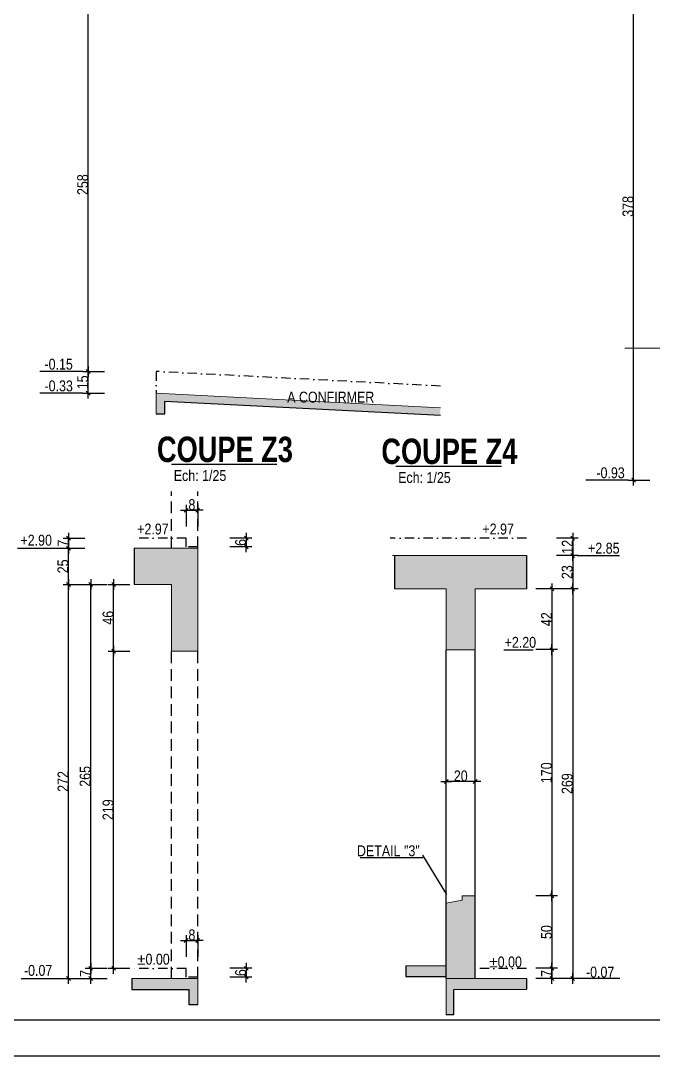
# Model space of a CAD drawing. Header units: centimetres. Extents: x -1744 to 32711, y -16767 to -12567.
# Drawn here: x 24762 to 25635, y -16767 to -15337 of the extents above; entities that cross this region are included whole.
import ezdxf
from ezdxf.enums import TextEntityAlignment as Align

# ---------------------------------------------------------------- set-up
doc = ezdxf.new("R2010")
doc.units = ezdxf.units.CM
doc.header["$LTSCALE"] = 25.4
doc.header["$PDMODE"] = 1
doc.header["$PDSIZE"] = -2
doc.linetypes.add('CACHEX2', pattern=[19.05, 12.7, -6.35])
doc.linetypes.add('TIRETPTX2', pattern=[50.8, 25.4, -12.7, 0, -12.7])
for name, color, linetype in [('01_cote_gen', 4, 'Continuous'), ('01_linteaux', 2, 'Continuous'), ('01_murs_sup', 2, 'CACHEX2'), ('01_poch_BN', 9, 'Continuous'), ('01_poch_murs', 253, 'Continuous'), ('01_texte', 230, 'Continuous'), ('AA_COTES', 2, 'Continuous')]:
    doc.layers.add(name, color=color, linetype=linetype)
doc.layers.add('01_murs_coup', color=5, linetype='Continuous', lineweight=60)
doc.styles.add('ARIAL NA', font='ARIALN.TTF')
doc.styles.add('impact', font='impact.ttf')
doc.styles.add('STYLE2', font='ARIALN.TTF')
doc.dimstyles.new('JB25', dxfattribs={"dimscale": 0.1, "dimtxt": 150, "dimasz": 15, "dimexe": 0.1, "dimexo": 0.1, "dimgap": 0.09, "dimtad": 1, "dimdec": 1, "dimlfac": 0.5, "dimdsep": 46, "dimtxsty": 'STYLE2', "dimblk1": 'BOND_G', "dimblk2": 'BOND_D', "dimsah": 1, "dimcen": 1.5, "dimdle": 0.01, "dimse1": 1, "dimse2": 1, "dimclrd": 4, "dimclre": 2, "dimclrt": 6, "dimazin": 2, "dimtfac": 2.333333, "dimtdec": 1, "dimtix": 1, "dimtmove": 2, "dimatfit": 3, "dimldrblk": 'BOND_G', "dimfxl": 1, "dimtolj": 1, "dimtzin": 0, "dimarcsym": 0})

# ---------------------------------------------------------------- blocks, each defined once
blk = doc.blocks.new('BOND_G')
at = {"layer": 'AA_COTES', "color": 0}
for p, q in [((0, -5), (0, 15)), ((5, 0), (-5, 0)), ((1.77, 1.77), (-1.77, -1.77))]:
    blk.add_line(p, q, dxfattribs=at)
blk = doc.blocks.new('BOND_D')
at = {"layer": 'AA_COTES', "color": 0}
for p, q in [((5, 0), (-5, 0)), ((-1.77, -1.77), (1.77, 1.77)), ((0, 5), (0, -15))]:
    blk.add_line(p, q, dxfattribs=at)
blk = doc.blocks.new('*D974')
at = {"layer": '01_poch_murs', "color": 4, "lineweight": -2, "transparency": 16777216}
blk.add_line((24855.2, -15850), (24855.2, -15823.1), dxfattribs=at)
at = {"layer": 'Defpoints', "color": 0, "transparency": 16777216}
for p in [(24855.2, -15821.6), (24972.9, -15821.6), (24971.4, -15851.5)]:
    blk.add_point(p, dxfattribs=at)
at = {"layer": '01_poch_murs', "color": 4, "lineweight": -2, "transparency": 16777216, "xscale": 1.5, "yscale": 1.5, "zscale": 1.5}
for name, p, rotation in [('BOND_D', (24855.2, -15821.6), 90), ('BOND_G', (24855.2, -15851.5), 270)]:
    blk.add_blockref(name, p, dxfattribs=dict(at, rotation=rotation))
at = {"layer": '01_poch_murs', "color": 6, "transparency": 16777216, "insert": (24847.6, -15836.5), "char_height": 15, "attachment_point": 5, "rotation": 90, "style": 'STYLE2'}
blk.add_mtext('\\A1;15', dxfattribs=at)
blk = doc.blocks.new('*D973')
at = {"layer": '01_poch_murs', "color": 4, "lineweight": -2, "transparency": 16777216}
blk.add_line((24855.2, -15820), (24855.2, -15307), dxfattribs=at)
at = {"layer": 'Defpoints', "color": 0, "transparency": 16777216}
for p in [(24855.2, -15305.5), (24955.4, -15305.5), (24971.4, -15821.5)]:
    blk.add_point(p, dxfattribs=at)
at = {"layer": '01_poch_murs', "color": 4, "lineweight": -2, "transparency": 16777216, "xscale": 1.5, "yscale": 1.5, "zscale": 1.5}
for name, p, rotation in [('BOND_D', (24855.2, -15305.5), 90), ('BOND_G', (24855.2, -15821.5), 270)]:
    blk.add_blockref(name, p, dxfattribs=dict(at, rotation=rotation))
at = {"layer": '01_poch_murs', "color": 6, "transparency": 16777216, "insert": (24847.6, -15563.5), "char_height": 15, "attachment_point": 5, "rotation": 90, "style": 'STYLE2'}
blk.add_mtext('\\A1;258', dxfattribs=at)
blk = doc.blocks.new('*D1039')
at = {"layer": '01_poch_BN', "color": 4, "lineweight": -2, "transparency": 16777216}
blk.add_line((24858.6, -16658.1), (24858.6, -16647.1), dxfattribs=at)
at = {"layer": 'Defpoints', "color": 0, "transparency": 16777216}
for p in [(24858.6, -16645.6), (24893.6, -16645.6), (24900.1, -16659.6)]:
    blk.add_point(p, dxfattribs=at)
at = {"layer": '01_poch_BN', "color": 4, "lineweight": -2, "transparency": 16777216, "xscale": 1.5, "yscale": 1.5, "zscale": 1.5}
for name, p, rotation in [('BOND_D', (24858.6, -16645.6), 90), ('BOND_G', (24858.6, -16659.6), 270)]:
    blk.add_blockref(name, p, dxfattribs=dict(at, rotation=rotation))
at = {"layer": '01_poch_BN', "color": 6, "transparency": 16777216, "insert": (24851.1, -16652.6), "char_height": 15, "attachment_point": 5, "rotation": 90, "style": 'STYLE2'}
blk.add_mtext('\\A1;7', dxfattribs=at)
blk = doc.blocks.new('*D1040')
at = {"layer": '01_poch_BN', "color": 4, "lineweight": -2, "transparency": 16777216}
blk.add_line((24827.9, -16658.1), (24827.9, -16117.1), dxfattribs=at)
at = {"layer": 'Defpoints', "color": 0, "transparency": 16777216}
for p in [(24827.9, -16115.6), (24909, -16115.6), (24909, -16659.6)]:
    blk.add_point(p, dxfattribs=at)
at = {"layer": '01_poch_BN', "color": 4, "lineweight": -2, "transparency": 16777216, "xscale": 1.5, "yscale": 1.5, "zscale": 1.5}
for name, p, rotation in [('BOND_D', (24827.9, -16115.6), 90), ('BOND_G', (24827.9, -16659.6), 270)]:
    blk.add_blockref(name, p, dxfattribs=dict(at, rotation=rotation))
at = {"layer": '01_poch_BN', "color": 6, "transparency": 16777216, "insert": (24820.4, -16387.6), "char_height": 15, "attachment_point": 5, "rotation": 90, "style": 'STYLE2'}
blk.add_mtext('\\A1;272', dxfattribs=at)
blk = doc.blocks.new('*D1041')
at = {"layer": '01_poch_BN', "color": 4, "lineweight": -2, "transparency": 16777216}
blk.add_line((24858.6, -16644.1), (24858.6, -16117.1), dxfattribs=at)
at = {"layer": 'Defpoints', "color": 0, "transparency": 16777216}
for p in [(24858.6, -16115.6), (24893.6, -16115.6), (24893.6, -16645.6)]:
    blk.add_point(p, dxfattribs=at)
at = {"layer": '01_poch_BN', "color": 4, "lineweight": -2, "transparency": 16777216, "xscale": 1.5, "yscale": 1.5, "zscale": 1.5}
for name, p, rotation in [('BOND_D', (24858.6, -16115.6), 90), ('BOND_G', (24858.6, -16645.6), 270)]:
    blk.add_blockref(name, p, dxfattribs=dict(at, rotation=rotation))
at = {"layer": '01_poch_BN', "color": 6, "transparency": 16777216, "insert": (24851, -16380.6), "char_height": 15, "attachment_point": 5, "rotation": 90, "style": 'STYLE2'}
blk.add_mtext('\\A1;265', dxfattribs=at)
blk = doc.blocks.new('*D1042')
at = {"layer": '01_poch_BN', "color": 4, "lineweight": -2, "transparency": 16777216}
blk.add_line((24827.9, -16114.1), (24827.9, -16067.1), dxfattribs=at)
at = {"layer": 'Defpoints', "color": 0, "transparency": 16777216}
for p in [(24827.9, -16065.6), (24893.6, -16065.6), (24881.1, -16115.6)]:
    blk.add_point(p, dxfattribs=at)
at = {"layer": '01_poch_BN', "color": 4, "lineweight": -2, "transparency": 16777216, "xscale": 1.5, "yscale": 1.5, "zscale": 1.5}
for name, p, rotation in [('BOND_D', (24827.9, -16065.6), 90), ('BOND_G', (24827.9, -16115.6), 270)]:
    blk.add_blockref(name, p, dxfattribs=dict(at, rotation=rotation))
at = {"layer": '01_poch_BN', "color": 6, "transparency": 16777216, "insert": (24820.3, -16090.6), "char_height": 15, "attachment_point": 5, "rotation": 90, "style": 'STYLE2'}
blk.add_mtext('\\A1;25', dxfattribs=at)
blk = doc.blocks.new('*D1043')
at = {"layer": '01_poch_BN', "color": 4, "lineweight": -2, "transparency": 16777216}
blk.add_line((24827.9, -16064.1), (24827.9, -16053.1), dxfattribs=at)
at = {"layer": 'Defpoints', "color": 0, "transparency": 16777216}
for p in [(24827.9, -16051.6), (24893.6, -16051.6), (24893.6, -16065.6)]:
    blk.add_point(p, dxfattribs=at)
at = {"layer": '01_poch_BN', "color": 4, "lineweight": -2, "transparency": 16777216, "xscale": 1.5, "yscale": 1.5, "zscale": 1.5}
for name, p, rotation in [('BOND_D', (24827.9, -16051.6), 90), ('BOND_G', (24827.9, -16065.6), 270)]:
    blk.add_blockref(name, p, dxfattribs=dict(at, rotation=rotation))
at = {"layer": '01_poch_BN', "color": 6, "transparency": 16777216, "insert": (24820.4, -16058.6), "char_height": 15, "attachment_point": 5, "rotation": 90, "style": 'STYLE2'}
blk.add_mtext('\\A1;7', dxfattribs=at)
blk = doc.blocks.new('*D1044')
at = {"layer": '01_poch_BN', "color": 4, "lineweight": -2, "transparency": 16777216}
blk.add_line((24890.3, -16644.1), (24890.3, -16209.1), dxfattribs=at)
at = {"layer": 'Defpoints', "color": 0, "transparency": 16777216}
for p in [(24890.3, -16207.6), (24918.4, -16207.6), (24918.4, -16645.6)]:
    blk.add_point(p, dxfattribs=at)
at = {"layer": '01_poch_BN', "color": 4, "lineweight": -2, "transparency": 16777216, "xscale": 1.5, "yscale": 1.5, "zscale": 1.5}
for name, p, rotation in [('BOND_D', (24890.3, -16207.6), 90), ('BOND_G', (24890.3, -16645.6), 270)]:
    blk.add_blockref(name, p, dxfattribs=dict(at, rotation=rotation))
at = {"layer": '01_poch_BN', "color": 6, "transparency": 16777216, "insert": (24882.6, -16426.6), "char_height": 15, "attachment_point": 5, "rotation": 90, "style": 'STYLE2'}
blk.add_mtext('\\A1;219', dxfattribs=at)
blk = doc.blocks.new('*D1045')
at = {"layer": '01_poch_BN', "color": 4, "lineweight": -2, "transparency": 16777216}
blk.add_line((24890.3, -16206.1), (24890.3, -16117.1), dxfattribs=at)
at = {"layer": 'Defpoints', "color": 0, "transparency": 16777216}
for p in [(24890.3, -16115.6), (24918.4, -16115.6), (24970.3, -16207.6)]:
    blk.add_point(p, dxfattribs=at)
at = {"layer": '01_poch_BN', "color": 4, "lineweight": -2, "transparency": 16777216, "xscale": 1.5, "yscale": 1.5, "zscale": 1.5}
for name, p, rotation in [('BOND_D', (24890.3, -16115.6), 90), ('BOND_G', (24890.3, -16207.6), 270)]:
    blk.add_blockref(name, p, dxfattribs=dict(at, rotation=rotation))
at = {"layer": '01_poch_BN', "color": 6, "transparency": 16777216, "insert": (24882.6, -16161.6), "char_height": 15, "attachment_point": 5, "rotation": 90, "style": 'STYLE2'}
blk.add_mtext('\\A1;46', dxfattribs=at)
blk = doc.blocks.new('*D1046')
at = {"layer": '01_poch_BN', "color": 4, "lineweight": -2, "transparency": 16777216}
blk.add_line((25073.4, -16053.1), (25073.4, -16062.1), dxfattribs=at)
at = {"layer": 'Defpoints', "color": 0, "transparency": 16777216}
for p in [(24990.3, -16051.6), (24995.6, -16063.6), (25073.4, -16063.6)]:
    blk.add_point(p, dxfattribs=at)
at = {"layer": '01_poch_BN', "color": 4, "lineweight": -2, "transparency": 16777216, "xscale": 1.5, "yscale": 1.5, "zscale": 1.5}
for name, p, rotation in [('BOND_G', (25073.4, -16051.6), 90), ('BOND_D', (25073.4, -16063.6), 270)]:
    blk.add_blockref(name, p, dxfattribs=dict(at, rotation=rotation))
at = {"layer": '01_poch_BN', "color": 6, "transparency": 16777216, "insert": (25065.7, -16057.6), "char_height": 15, "attachment_point": 5, "rotation": 90, "style": 'STYLE2'}
blk.add_mtext('\\A1;6', dxfattribs=at)
blk = doc.blocks.new('*D1047')
at = {"layer": '01_poch_BN', "color": 4, "lineweight": -2, "transparency": 16777216}
blk.add_line((24991.8, -16013.2), (25004.8, -16013.2), dxfattribs=at)
at = {"layer": 'Defpoints', "color": 0, "transparency": 16777216}
for p in [(25006.3, -16013.2), (25006.3, -16040.4), (24990.3, -16051.6)]:
    blk.add_point(p, dxfattribs=at)
at = {"layer": '01_poch_BN', "color": 4, "lineweight": -2, "transparency": 16777216, "xscale": 1.5, "yscale": 1.5, "zscale": 1.5, "rotation": 180}
blk.add_blockref('BOND_G', (24990.3, -16013.2), dxfattribs=at)
at = {"layer": '01_poch_BN', "color": 4, "lineweight": -2, "transparency": 16777216, "xscale": 1.5, "yscale": 1.5, "zscale": 1.5}
blk.add_blockref('BOND_D', (25006.3, -16013.2), dxfattribs=at)
at = {"layer": '01_poch_BN', "color": 6, "transparency": 16777216, "insert": (24998.3, -16005.5), "char_height": 15, "attachment_point": 5, "style": 'STYLE2'}
blk.add_mtext('\\A1;8', dxfattribs=at)
blk = doc.blocks.new('*D1048')
at = {"layer": '01_poch_BN', "color": 4, "lineweight": -2, "transparency": 16777216}
blk.add_line((25073.4, -16647.1), (25073.4, -16656.1), dxfattribs=at)
at = {"layer": 'Defpoints', "color": 0, "transparency": 16777216}
for p in [(24990.3, -16645.6), (24995.6, -16657.6), (25073.4, -16657.6)]:
    blk.add_point(p, dxfattribs=at)
at = {"layer": '01_poch_BN', "color": 4, "lineweight": -2, "transparency": 16777216, "xscale": 1.5, "yscale": 1.5, "zscale": 1.5}
for name, p, rotation in [('BOND_G', (25073.4, -16645.6), 90), ('BOND_D', (25073.4, -16657.6), 270)]:
    blk.add_blockref(name, p, dxfattribs=dict(at, rotation=rotation))
at = {"layer": '01_poch_BN', "color": 6, "transparency": 16777216, "insert": (25065.7, -16651.6), "char_height": 15, "attachment_point": 5, "rotation": 90, "style": 'STYLE2'}
blk.add_mtext('\\A1;6', dxfattribs=at)
blk = doc.blocks.new('*D1049')
at = {"layer": '01_poch_BN', "color": 4, "lineweight": -2, "transparency": 16777216}
blk.add_line((24991.8, -16607.2), (25004.8, -16607.2), dxfattribs=at)
at = {"layer": 'Defpoints', "color": 0, "transparency": 16777216}
for p in [(25006.3, -16607.2), (25006.3, -16634.4), (24990.3, -16645.6)]:
    blk.add_point(p, dxfattribs=at)
at = {"layer": '01_poch_BN', "color": 4, "lineweight": -2, "transparency": 16777216, "xscale": 1.5, "yscale": 1.5, "zscale": 1.5, "rotation": 180}
blk.add_blockref('BOND_G', (24990.3, -16607.2), dxfattribs=at)
at = {"layer": '01_poch_BN', "color": 4, "lineweight": -2, "transparency": 16777216, "xscale": 1.5, "yscale": 1.5, "zscale": 1.5}
blk.add_blockref('BOND_D', (25006.3, -16607.2), dxfattribs=at)
at = {"layer": '01_poch_BN', "color": 6, "transparency": 16777216, "insert": (24998.3, -16599.5), "char_height": 15, "attachment_point": 5, "style": 'STYLE2'}
blk.add_mtext('\\A1;8', dxfattribs=at)
blk = doc.blocks.new('*D1073')
at = {"layer": '01_cote_gen', "color": 4, "lineweight": -2, "ltscale": 200, "transparency": 16777216}
blk.add_line((25388.1, -16387.6), (25351.1, -16387.6), dxfattribs=at)
at = {"layer": 'Defpoints', "color": 0, "ltscale": 200, "transparency": 16777216}
for p in [(25349.6, -16387.6), (25349.6, -16452.2), (25389.6, -16452.2)]:
    blk.add_point(p, dxfattribs=at)
at = {"layer": '01_cote_gen', "color": 4, "lineweight": -2, "ltscale": 200, "transparency": 16777216, "xscale": 1.5, "yscale": 1.5, "zscale": 1.5, "rotation": 180}
blk.add_blockref('BOND_D', (25349.6, -16387.6), dxfattribs=at)
at = {"layer": '01_cote_gen', "color": 4, "lineweight": -2, "ltscale": 200, "transparency": 16777216, "xscale": 1.5, "yscale": 1.5, "zscale": 1.5}
blk.add_blockref('BOND_G', (25389.6, -16387.6), dxfattribs=at)
at = {"layer": '01_cote_gen', "color": 6, "ltscale": 200, "transparency": 16777216, "insert": (25369.6, -16380), "char_height": 15, "attachment_point": 5, "style": 'STYLE2'}
blk.add_mtext('\\A1;20', dxfattribs=at)
blk = doc.blocks.new('*D1074')
at = {"layer": '01_cote_gen', "color": 4, "lineweight": -2, "transparency": 16777216}
blk.add_line((25524.2, -16123.1), (25524.2, -16658.1), dxfattribs=at)
at = {"layer": 'Defpoints', "color": 0, "transparency": 16777216}
for p in [(25405, -16121.6), (25436.4, -16659.6), (25524.2, -16659.6)]:
    blk.add_point(p, dxfattribs=at)
at = {"layer": '01_cote_gen', "color": 4, "lineweight": -2, "transparency": 16777216, "xscale": 1.5, "yscale": 1.5, "zscale": 1.5}
for name, p, rotation in [('BOND_G', (25524.2, -16121.6), 90), ('BOND_D', (25524.2, -16659.6), 270)]:
    blk.add_blockref(name, p, dxfattribs=dict(at, rotation=rotation))
at = {"layer": '01_cote_gen', "color": 6, "transparency": 16777216, "insert": (25516.6, -16390.6), "char_height": 15, "attachment_point": 5, "rotation": 90, "style": 'STYLE2'}
blk.add_mtext('\\A1;269', dxfattribs=at)
blk = doc.blocks.new('*D1075')
at = {"layer": '01_cote_gen', "color": 4, "lineweight": -2, "transparency": 16777216}
blk.add_line((25524.2, -16077.1), (25524.2, -16120.1), dxfattribs=at)
at = {"layer": 'Defpoints', "color": 0, "transparency": 16777216}
for p in [(25406.2, -16075.6), (25405, -16121.6), (25524.2, -16121.6)]:
    blk.add_point(p, dxfattribs=at)
at = {"layer": '01_cote_gen', "color": 4, "lineweight": -2, "transparency": 16777216, "xscale": 1.5, "yscale": 1.5, "zscale": 1.5}
for name, p, rotation in [('BOND_G', (25524.2, -16075.6), 90), ('BOND_D', (25524.2, -16121.6), 270)]:
    blk.add_blockref(name, p, dxfattribs=dict(at, rotation=rotation))
at = {"layer": '01_cote_gen', "color": 6, "transparency": 16777216, "insert": (25516.6, -16098.6), "char_height": 15, "attachment_point": 5, "rotation": 90, "style": 'STYLE2'}
blk.add_mtext('\\A1;23', dxfattribs=at)
blk = doc.blocks.new('*D1076')
at = {"layer": '01_cote_gen', "color": 4, "lineweight": -2, "transparency": 16777216}
blk.add_line((25524.2, -16053.1), (25524.2, -16074.1), dxfattribs=at)
at = {"layer": 'Defpoints', "color": 0, "transparency": 16777216}
for p in [(25400, -16051.6), (25400, -16075.6), (25524.2, -16075.6)]:
    blk.add_point(p, dxfattribs=at)
at = {"layer": '01_cote_gen', "color": 4, "lineweight": -2, "transparency": 16777216, "xscale": 1.5, "yscale": 1.5, "zscale": 1.5}
for name, p, rotation in [('BOND_G', (25524.2, -16051.6), 90), ('BOND_D', (25524.2, -16075.6), 270)]:
    blk.add_blockref(name, p, dxfattribs=dict(at, rotation=rotation))
at = {"layer": '01_cote_gen', "color": 6, "transparency": 16777216, "insert": (25516.7, -16063.6), "char_height": 15, "attachment_point": 5, "rotation": 90, "style": 'STYLE2'}
blk.add_mtext('\\A1;12', dxfattribs=at)
blk = doc.blocks.new('*D1077')
at = {"layer": '01_cote_gen', "color": 4, "lineweight": -2, "transparency": 16777216}
blk.add_line((25495.6, -16123.1), (25495.6, -16204.1), dxfattribs=at)
at = {"layer": 'Defpoints', "color": 0, "transparency": 16777216}
for p in [(25436.4, -16121.6), (25357.5, -16205.6), (25495.6, -16205.6)]:
    blk.add_point(p, dxfattribs=at)
at = {"layer": '01_cote_gen', "color": 4, "lineweight": -2, "transparency": 16777216, "xscale": 1.5, "yscale": 1.5, "zscale": 1.5}
for name, p, rotation in [('BOND_G', (25495.6, -16121.6), 90), ('BOND_D', (25495.6, -16205.6), 270)]:
    blk.add_blockref(name, p, dxfattribs=dict(at, rotation=rotation))
at = {"layer": '01_cote_gen', "color": 6, "transparency": 16777216, "insert": (25488.1, -16163.6), "char_height": 15, "attachment_point": 5, "rotation": 90, "style": 'STYLE2'}
blk.add_mtext('\\A1;42', dxfattribs=at)
blk = doc.blocks.new('*D1078')
at = {"layer": '01_cote_gen', "color": 4, "lineweight": -2, "transparency": 16777216}
blk.add_line((25495.6, -16647.1), (25495.6, -16658.1), dxfattribs=at)
at = {"layer": 'Defpoints', "color": 0, "transparency": 16777216}
for p in [(25436.4, -16645.6), (25436.4, -16659.6), (25495.6, -16659.6)]:
    blk.add_point(p, dxfattribs=at)
at = {"layer": '01_cote_gen', "color": 4, "lineweight": -2, "transparency": 16777216, "xscale": 1.5, "yscale": 1.5, "zscale": 1.5}
for name, p, rotation in [('BOND_G', (25495.6, -16645.6), 90), ('BOND_D', (25495.6, -16659.6), 270)]:
    blk.add_blockref(name, p, dxfattribs=dict(at, rotation=rotation))
at = {"layer": '01_cote_gen', "color": 6, "transparency": 16777216, "insert": (25488.1, -16652.6), "char_height": 15, "attachment_point": 5, "rotation": 90, "style": 'STYLE2'}
blk.add_mtext('\\A1;7', dxfattribs=at)
blk = doc.blocks.new('*D1079')
at = {"layer": '01_cote_gen', "color": 4, "lineweight": -2, "transparency": 16777216}
blk.add_line((25495.6, -16207.1), (25495.6, -16544.1), dxfattribs=at)
at = {"layer": 'Defpoints', "color": 0, "transparency": 16777216}
for p in [(25389.6, -16205.6), (25389.6, -16545.6), (25495.6, -16545.6)]:
    blk.add_point(p, dxfattribs=at)
at = {"layer": '01_cote_gen', "color": 4, "lineweight": -2, "transparency": 16777216, "xscale": 1.5, "yscale": 1.5, "zscale": 1.5}
for name, p, rotation in [('BOND_G', (25495.6, -16205.6), 90), ('BOND_D', (25495.6, -16545.6), 270)]:
    blk.add_blockref(name, p, dxfattribs=dict(at, rotation=rotation))
at = {"layer": '01_cote_gen', "color": 6, "transparency": 16777216, "insert": (25488, -16375.6), "char_height": 15, "attachment_point": 5, "rotation": 90, "style": 'STYLE2'}
blk.add_mtext('\\A1;170', dxfattribs=at)
blk = doc.blocks.new('*D1080')
at = {"layer": '01_cote_gen', "color": 4, "lineweight": -2, "transparency": 16777216}
blk.add_line((25495.6, -16547.1), (25495.6, -16644.1), dxfattribs=at)
at = {"layer": 'Defpoints', "color": 0, "transparency": 16777216}
for p in [(25473.1, -16545.6), (25473.1, -16645.6), (25495.6, -16645.6)]:
    blk.add_point(p, dxfattribs=at)
at = {"layer": '01_cote_gen', "color": 4, "lineweight": -2, "transparency": 16777216, "xscale": 1.5, "yscale": 1.5, "zscale": 1.5}
for name, p, rotation in [('BOND_G', (25495.6, -16545.6), 90), ('BOND_D', (25495.6, -16645.6), 270)]:
    blk.add_blockref(name, p, dxfattribs=dict(at, rotation=rotation))
at = {"layer": '01_cote_gen', "color": 6, "transparency": 16777216, "insert": (25488, -16595.6), "char_height": 15, "attachment_point": 5, "rotation": 90, "style": 'STYLE2'}
blk.add_mtext('\\A1;50', dxfattribs=at)
blk = doc.blocks.new('*D1122')
at = {"layer": '01_cote_gen', "color": 4, "lineweight": -2, "transparency": 16777216}
blk.add_line((25608.3, -15970), (25608.3, -15217), dxfattribs=at)
at = {"layer": 'Defpoints', "color": 0, "transparency": 16777216}
for p in [(25608.3, -15215.5), (25767.4, -15215.5), (25684.6, -15971.5)]:
    blk.add_point(p, dxfattribs=at)
at = {"layer": '01_cote_gen', "color": 4, "lineweight": -2, "transparency": 16777216, "xscale": 1.5, "yscale": 1.5, "zscale": 1.5}
for name, p, rotation in [('BOND_D', (25608.3, -15215.5), 90), ('BOND_G', (25608.3, -15971.5), 270)]:
    blk.add_blockref(name, p, dxfattribs=dict(at, rotation=rotation))
at = {"layer": '01_cote_gen', "color": 6, "transparency": 16777216, "insert": (25600.6, -15593.5), "char_height": 15, "attachment_point": 5, "rotation": 90, "style": 'STYLE2'}
blk.add_mtext('\\A1;378', dxfattribs=at)

msp = doc.modelspace()

# ---------------------------------------------------------------- hatches: boundary and pattern name
at = {"layer": '01_poch_BN'}
h = msp.add_hatch(color=256, dxfattribs=at)
h.dxf.hatch_style = 1
h.paths.add_polyline_path([(25341.44, -15882.27), (25341.44, -15871.58), (24948.79, -15851.51), (24948.79, -15879.92), (24961.16, -15879.92), (24961.16, -15862.83)])
h = msp.add_hatch(color=256, dxfattribs=at)
h.dxf.hatch_style = 1
h.paths.add_polyline_path([(25006.34, -16065.63), (24918.44, -16065.63), (24918.44, -16115.63), (24970.34, -16115.63), (24970.34, -16207.63), (25006.34, -16207.63)])
h = msp.add_hatch(color=256, dxfattribs=at)
h.dxf.hatch_style = 1
h.paths.add_polyline_path([(25460.53, -16075.63), (25278.62, -16075.63), (25278.62, -16121.63), (25349.58, -16121.63), (25349.58, -16205.63), (25389.58, -16205.63), (25389.58, -16121.63), (25460.53, -16121.63)])
h.paths.add_polyline_path([(25389.58, -16545.63), (25371.58, -16545.63), (25371.58, -16551.63), (25349.58, -16555.63), (25349.58, -16659.8), (25389.58, -16659.74)])
h.paths.add_polyline_path([(25349.58, -16642.02), (25293.61, -16642.02), (25293.61, -16657.01), (25349.58, -16657.01)])
h.paths.add_polyline_path([(25460.53, -16659.63), (25349.58, -16659.8), (25349.58, -16709.8), (25360.19, -16709.77), (25360.19, -16674.78), (25460.53, -16674.61)])
h = msp.add_hatch(color=256, dxfattribs=at)
h.dxf.hatch_style = 1
h.paths.add_polyline_path([(25006.34, -16659.63), (24915.51, -16659.63), (24915.51, -16674.8), (24994.36, -16674.71), (24994.38, -16696.11), (25006.34, -16696.11)])

# ---------------------------------------------------------------- linework, layer by layer
at = {"layer": '01_cote_gen'}
for p, q in [((25293.61, -16642.02), (25293.61, -16657.01)), ((25293.61, -16657.01), (25349.58, -16657.01)), ((31661.5, -16767.07), (23621.5, -16767.07))]:
    msp.add_line(p, q, dxfattribs=at)
at = {"layer": '01_linteaux', "linetype": 'TIRETPTX2', "ltscale": 0.02}
for p, q in [((24948.79, -15821.47), (24948.79, -15851.51)), ((25341.44, -15841.54), (24948.79, -15821.47)), ((24990.34, -16051.63), (24916.8, -16051.63)), ((25460.53, -16051.63), (25272.08, -16051.63)), ((25006.34, -16063.63), (24990.34, -16063.63)), ((24990.34, -16645.63), (24916.8, -16645.63)), ((25006.34, -16657.63), (24990.34, -16657.63)), ((25460.53, -16645.63), (25389.58, -16645.63))]:
    msp.add_line(p, q, dxfattribs=at)
at = {"layer": '01_linteaux', "ltscale": 0.1}
for p, q in [((25349.58, -16659.8), (25349.58, -16205.63)), ((25389.58, -16659.8), (25389.58, -16205.63))]:
    msp.add_line(p, q, dxfattribs=at)
at = {"layer": '01_murs_coup', "linetype": 'Continuous', "lineweight": 5}
for p, q in [((25684.61, -15789.47), (25596.15, -15789.47)), ((24948.79, -15851.51), (24948.79, -15879.92)), ((25341.44, -15871.58), (24948.79, -15851.51)), ((25006.34, -16065.63), (24918.44, -16065.63)), ((25006.34, -16207.63), (25006.34, -16065.63)), ((25460.53, -16075.63), (25275.12, -16075.63)), ((24970.34, -16115.63), (24918.44, -16115.63)), ((24970.34, -16207.63), (24970.34, -16115.63)), ((25349.58, -16121.63), (25278.62, -16121.63)), ((25349.58, -16205.63), (25349.58, -16121.63)), ((25460.53, -16121.63), (25389.58, -16121.63)), ((25389.58, -16205.63), (25389.58, -16121.63)), ((25006.34, -16207.63), (24970.34, -16207.63)), ((25389.58, -16205.63), (25349.58, -16205.63)), ((25371.58, -16551.63), (25349.58, -16555.63)), ((25349.58, -16555.63), (25349.58, -16659.63)), ((25389.58, -16545.63), (25371.58, -16545.63)), ((25371.58, -16545.63), (25371.58, -16551.63)), ((25389.58, -16545.63), (25389.58, -16659.63)), ((25349.58, -16642.02), (25293.61, -16642.02)), ((25006.34, -16659.63), (24915.51, -16659.63)), ((25006.34, -16659.63), (25006.34, -16696.11)), ((25460.53, -16659.63), (25349.58, -16659.8)), ((25349.58, -16709.8), (25349.58, -16659.8))]:
    msp.add_line(p, q, dxfattribs=at)
at = {"layer": '01_murs_sup', "ltscale": 0.05}
for p, q in [((24970.34, -16065.63), (24970.34, -15987.31)), ((25006.34, -16065.63), (25006.34, -15987.31)), ((24990.34, -16063.63), (24990.34, -16051.63)), ((24970.34, -16659.8), (24970.34, -16207.63)), ((25006.34, -16659.8), (25006.34, -16207.63)), ((24990.34, -16657.63), (24990.34, -16645.63))]:
    msp.add_line(p, q, dxfattribs=at)
at = {"layer": '01_poch_BN'}
for p, q in [((25341.44, -15882.27), (24961.16, -15862.83)), ((24961.16, -15879.92), (24961.16, -15862.83)), ((24948.79, -15879.92), (24961.16, -15879.92)), ((24918.44, -16065.63), (24918.44, -16115.63)), ((24915.51, -16659.63), (24915.51, -16674.8)), ((24994.38, -16696.11), (24994.36, -16674.71)), ((25006.34, -16696.11), (24994.38, -16696.11)), ((25360.19, -16709.77), (25349.58, -16709.8))]:
    msp.add_line(p, q, dxfattribs=at)
at = {"layer": '01_poch_BN', "ltscale": 200}
for p, q in [((25278.62, -16121.63), (25278.62, -16075.63)), ((25460.53, -16075.63), (25460.53, -16121.63)), ((25460.53, -16659.63), (25460.53, -16674.61)), ((24915.51, -16674.8), (24994.36, -16674.71)), ((25360.19, -16674.78), (25460.53, -16674.61)), ((25360.19, -16709.77), (25360.19, -16674.78))]:
    msp.add_line(p, q, dxfattribs=at)
at = {"layer": '01_texte'}
for p, q in [((24847.75, -15821.55), (24788.25, -15821.55)), ((24847.75, -15851.51), (24788.25, -15851.51)), ((25115.77, -15950.08), (24970.17, -15950.08)), ((25425.67, -15952.77), (25280.07, -15952.77)), ((25600.8, -15971.47), (25542.47, -15971.47)), ((24757.72, -16065.63), (24820.43, -16065.63)), ((25530.57, -16075.63), (25588.9, -16075.63)), ((25429.25, -16205.63), (25469.65, -16205.63)), ((25317.28, -16492.96), (25230.56, -16492.96)), ((25350.47, -16543.62), (25317.28, -16489.14)), ((24762.54, -16659.63), (24820.43, -16659.63)), ((25589.31, -16659.63), (25531.72, -16659.63)), ((31661.5, -16717.07), (23671.5, -16717.07))]:
    msp.add_line(p, q, dxfattribs=at)

# ---------------------------------------------------------------- texts
for s, style, p in [('-0.15', 'ARIAL NA', (24794.78, -15818.94)), ('-0.33', 'ARIAL NA', (24794.78, -15848.9)), ('A CONFIRMER', 'STYLE2', (25129.93, -15864.35)), ('Ech: 1/25', 'STYLE2', (24973.26, -15972.71)), ('-0.93', 'ARIAL NA', (25556.9, -15968.86)), ('Ech: 1/25', 'STYLE2', (25283.16, -15975.4)), ('+2.97', 'ARIAL NA', (24922.78, -16046.55)), ('+2.97', 'ARIAL NA', (25399.49, -16046.55)), ('+2.90', 'ARIAL NA', (24761.6, -16061.98)), ('+2.85', 'ARIAL NA', (25545.41, -16073.01)), ('+2.20', 'ARIAL NA', (25430.16, -16203.01)), ('DETAIL "3"', 'ARIAL NA', (25226.3, -16490.8)), ('%%P0.00', 'ARIAL NA', (24922.78, -16640.55)), ('%%P0.00', 'ARIAL NA', (25409.08, -16644.32)), ('-0.07', 'ARIAL NA', (24766.43, -16655.98)), ('-0.07', 'ARIAL NA', (25542.5, -16658.32))]:
    msp.add_text(s, height=15, dxfattribs=dict(at, style=style)).set_placement(p)
at = {"layer": '01_texte', "style": 'impact'}
for s, p in [('COUPE Z3', (25043.96, -15928.98)), ('COUPE Z4', (25353.86, -15931.67))]:
    msp.add_text(s, height=35, dxfattribs=at).set_placement(p, align=Align.MIDDLE)

# ---------------------------------------------------------------- dimensions: what is measured, and where the dimension line sits
at = {"layer": '01_cote_gen'}
for base, p1, p2, picture, middle in [((25608.3, -15215.47), (25684.61, -15971.47), (25767.39, -15215.47), '*D1122', (25600.63, -15593.47)), ((25524.22, -16075.63), (25399.96, -16051.63), (25399.96, -16075.63), '*D1076', (25516.68, -16063.63)), ((25524.22, -16121.63), (25406.18, -16075.63), (25404.96, -16121.63), '*D1075', (25516.56, -16098.63)), ((25495.65, -16205.63), (25436.44, -16121.63), (25357.48, -16205.63), '*D1077', (25488.11, -16163.63)), ((25524.22, -16659.63), (25404.96, -16121.63), (25436.44, -16659.63), '*D1074', (25516.56, -16390.63)), ((25495.65, -16545.63), (25389.58, -16205.63), (25389.58, -16545.63), '*D1079', (25487.98, -16375.63)), ((25495.65, -16645.63), (25473.15, -16545.63), (25473.15, -16645.63), '*D1080', (25487.98, -16595.63)), ((25495.65, -16659.63), (25436.44, -16645.63), (25436.44, -16659.63), '*D1078', (25488.14, -16652.63))]:
    dim = msp.add_linear_dim(base=base, p1=p1, p2=p2, angle=90, dimstyle='JB25', dxfattribs=at)
    dim.commit()
    dim.dimension.update_dxf_attribs({"geometry": picture, "text_midpoint": middle})
at = {"layer": '01_cote_gen', "ltscale": 200}
dim = msp.add_linear_dim(base=(25349.58, -16387.65), p1=(25389.58, -16452.18), p2=(25349.58, -16452.18), angle=180, dimstyle='JB25', dxfattribs=at)
dim.commit()
dim.dimension.update_dxf_attribs({"geometry": '*D1073', "text_midpoint": (25369.58, -16379.98)})
at = {"layer": '01_poch_BN'}
for base, p1, p2, picture, middle in [((25006.34, -16013.22), (24990.34, -16051.63), (25006.34, -16040.42), '*D1047', (24998.34, -16005.55)), ((25006.34, -16607.22), (24990.34, -16645.63), (25006.34, -16634.42), '*D1049', (24998.34, -16599.55))]:
    dim = msp.add_linear_dim(base=base, p1=p1, p2=p2, dimstyle='JB25', dxfattribs=at)
    dim.commit()
    dim.dimension.update_dxf_attribs({"geometry": picture, "text_midpoint": middle})
for base, p1, p2, picture, middle in [((24827.93, -16051.63), (24893.56, -16065.63), (24893.56, -16051.63), '*D1043', (24820.42, -16058.63)), ((25073.39, -16063.63), (24990.34, -16051.63), (24995.6, -16063.63), '*D1046', (25065.72, -16057.63)), ((24827.93, -16065.63), (24881.12, -16115.63), (24893.56, -16065.63), '*D1042', (24820.27, -16090.63)), ((24827.93, -16115.63), (24909.05, -16659.63), (24909.05, -16115.63), '*D1040', (24820.39, -16387.63)), ((24858.62, -16115.63), (24893.56, -16645.63), (24893.56, -16115.63), '*D1041', (24850.96, -16380.63)), ((24890.28, -16115.63), (24970.34, -16207.63), (24918.44, -16115.63), '*D1045', (24882.61, -16161.63)), ((24890.28, -16207.63), (24918.44, -16645.63), (24918.44, -16207.63), '*D1044', (24882.61, -16426.63)), ((24858.62, -16645.63), (24900.12, -16659.63), (24893.56, -16645.63), '*D1039', (24851.12, -16652.63)), ((25073.39, -16657.63), (24990.34, -16645.63), (24995.6, -16657.63), '*D1048', (25065.72, -16651.63))]:
    dim = msp.add_linear_dim(base=base, p1=p1, p2=p2, angle=90, dimstyle='JB25', dxfattribs=at)
    dim.commit()
    dim.dimension.update_dxf_attribs({"geometry": picture, "text_midpoint": middle})
at = {"layer": '01_poch_murs'}
for base, p1, p2, picture, middle in [((24855.25, -15305.47), (24971.36, -15821.47), (24955.36, -15305.47), '*D973', (24847.58, -15563.47)), ((24855.25, -15821.55), (24971.36, -15851.51), (24972.89, -15821.55), '*D974', (24847.58, -15836.53))]:
    dim = msp.add_linear_dim(base=base, p1=p1, p2=p2, angle=90, dimstyle='JB25', dxfattribs=at)
    dim.commit()
    dim.dimension.update_dxf_attribs({"geometry": picture, "text_midpoint": middle})

doc.saveas('drawing.dxf')
